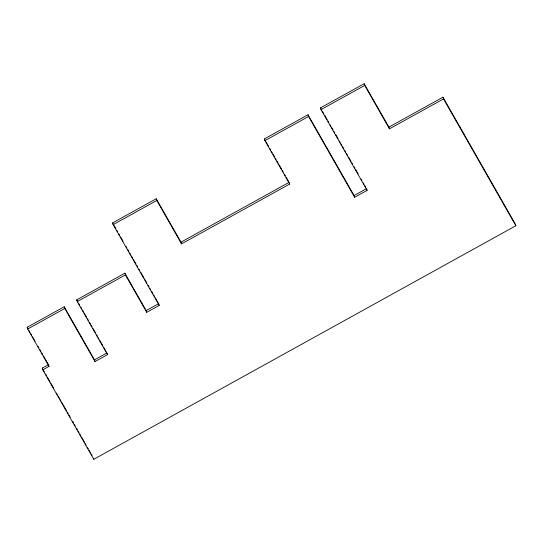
<?xml version="1.0" encoding="UTF-8"?>
<svg xmlns="http://www.w3.org/2000/svg" width="543" height="543" viewBox="0 0 543 543"><rect width="100%" height="100%" fill="white"/><g stroke="black" fill="none" stroke-linecap="round" stroke-linejoin="round"><path stroke-width="0.81" d="M442.959 97.197L443.509 98.907L389.453 128.82L388.903 127.11L442.959 97.197L515.3 224.028L515.85 225.739L93.803 459.283L42.782 369.831L49.019 366.382L27.7 328.997L27.15 327.286L64.223 306.768L64.773 308.485L95.039 361.557L107.514 354.654L77.249 301.582L76.699 299.865L124.863 273.217L125.413 274.928L146.732 312.313L159.208 305.41L113.134 224.639L112.591 222.922L156.248 198.765L180.995 242.151L181.545 243.868L289.657 184.043L289.29 182.903M289.657 184.043L264.909 140.651L264.36 138.94L308.017 114.777L354.09 195.548L354.64 197.265L367.116 190.362L366.566 188.645L354.09 195.548M367.116 190.362L321.042 109.591L320.492 107.874L364.156 83.717L388.903 127.11M113.134 224.639L156.798 200.476L156.248 198.765M264.909 140.651L308.567 116.494L308.017 114.777M321.042 109.591L364.699 85.427L364.156 83.717M180.995 242.151L289.107 182.326M27.7 328.997L64.773 308.485M77.249 301.582L125.413 274.928M42.782 369.831L42.239 368.12L48.47 364.665L49.019 366.382M146.732 312.313L146.182 310.596L158.658 303.693L155.312 297.822M95.039 361.557L94.496 359.839L106.971 352.936L107.514 354.654M443.509 98.907L515.85 225.739M364.699 85.427L389.453 128.82M320.492 107.874L321.748 110.08M322.59 111.546L323.845 113.752M324.68 115.218L327.191 119.623M328.033 121.096L328.868 122.562M330.124 124.768L330.965 126.234M331.8 127.7L333.056 129.906M333.897 131.372L334.732 132.845M335.574 134.311L338.085 138.716M339.341 140.922L340.176 142.388M341.018 143.854L341.852 145.327M342.694 146.793L343.95 148.999M344.785 150.465L345.626 151.931M346.461 153.404L347.717 155.603M348.558 157.076L351.07 161.481M351.905 162.948L352.746 164.414M354.002 166.62L354.837 168.086M355.679 169.559L358.19 173.964M361.122 179.102L361.957 180.568M363.213 182.774L364.054 184.24M364.889 185.713L365.724 187.179M308.567 116.494L354.64 197.265M264.36 138.94L265.201 140.406M266.036 141.879L268.554 146.291M269.81 148.497L270.652 149.97M271.493 151.443L272.328 152.909M273.17 154.382L274.425 156.588M275.267 158.061L276.102 159.533M276.944 160.999L278.199 163.205M279.041 164.678L281.559 169.09M282.394 170.563L283.236 172.036M284.491 174.242L285.333 175.708M286.175 177.181L288.686 181.593M156.798 200.476L181.545 243.868M112.591 222.922L115.937 228.8M116.779 230.266L117.614 231.732M118.869 233.938L119.711 235.404M120.546 236.877L123.057 241.282M125.99 246.42L126.831 247.886M127.666 249.359L128.922 251.558M129.763 253.031L130.598 254.497M131.433 255.963L132.689 258.169M133.53 259.635L136.042 264.041M136.884 265.513L137.718 266.98M138.974 269.185L139.809 270.652M140.651 272.118L143.583 277.263M144.418 278.729L146.929 283.134M148.191 285.34L149.026 286.806M149.861 288.272L150.703 289.745M151.538 291.211L152.793 293.417M153.635 294.883L154.47 296.349M124.863 273.217L146.182 310.596M76.699 299.865L77.941 302.051M78.769 303.503L79.604 304.956M80.846 307.134L81.674 308.594M82.502 310.046L83.33 311.499M84.165 312.951L86.649 317.316M87.477 318.768L88.305 320.221M89.554 322.406L90.382 323.859M91.21 325.311L92.038 326.764M92.867 328.223L95.358 332.581M96.6 334.76L97.428 336.219M98.263 337.671L99.091 339.124M99.919 340.576L102.824 345.667M103.652 347.12L106.136 351.484M64.223 306.768L94.496 359.839M27.15 327.286L27.985 328.753M28.82 330.219L30.075 332.418M30.91 333.884L31.752 335.35M32.587 336.816L35.091 341.214M38.024 346.346L38.858 347.812M39.693 349.278L40.949 351.477M41.784 352.943L42.619 354.409M43.454 355.875L48.055 363.932M42.239 368.12L44.329 371.785M45.578 373.984L46.42 375.451M47.255 376.917L50.18 382.048M51.015 383.514L53.526 387.912M56.452 393.051L57.293 394.517M58.128 395.983L59.384 398.182M60.219 399.648L61.054 401.114M61.888 402.58L66.49 410.644M67.325 412.11L68.167 413.576M69.002 415.042L70.257 417.241M72.762 421.639L73.604 423.112M74.439 424.578L75.273 426.045M76.529 428.244L77.364 429.71M78.199 431.176L79.04 432.642M79.875 434.108L81.131 436.307M81.966 437.773L84.477 442.172M85.312 443.638L86.147 445.104M87.403 447.303L88.237 448.769M89.072 450.235L90.328 452.434M91.163 453.9L92.005 455.367M158.658 303.693L159.208 305.41M93.437 458.143L93.803 459.283"/></g></svg>
